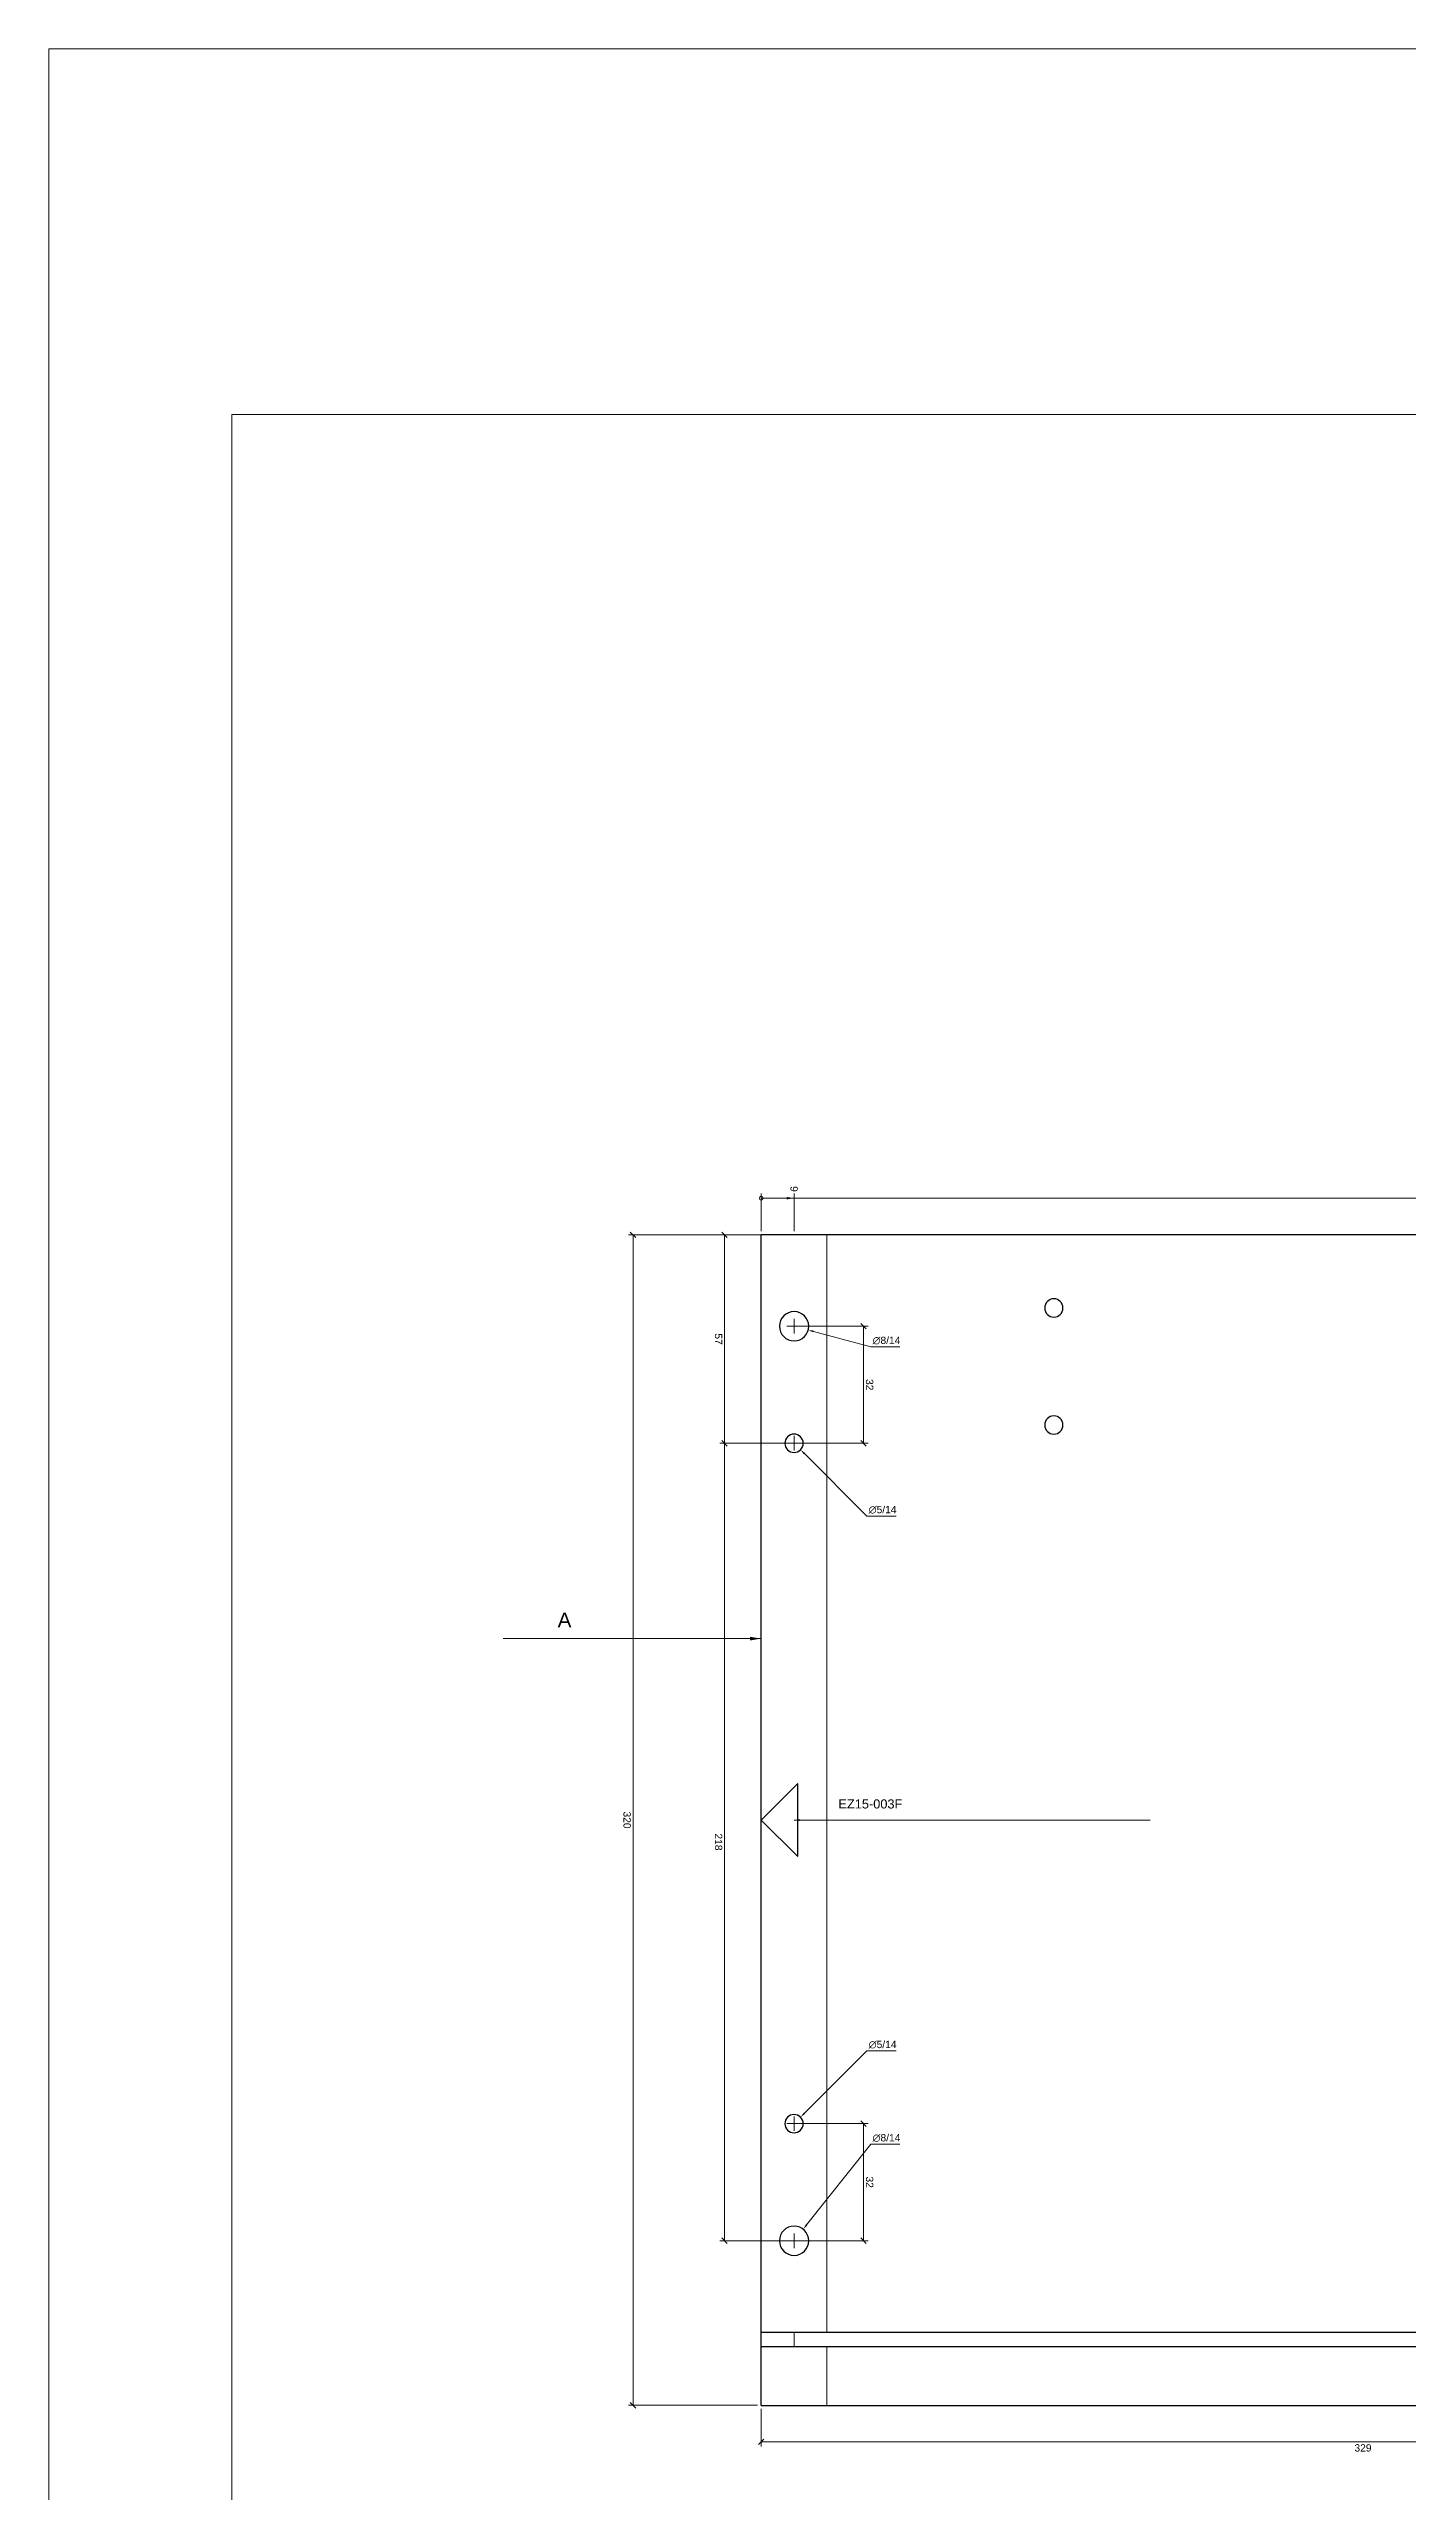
# Paper-space layout 'Left cabinet side2' of a CAD drawing. Header units: millimetres. Extents: x -4 to 1481, y -4 to 1046.
# Drawn here: x -4 to 367, y 378 to 1046 of the extents above; entities that cross this region are included whole.
import ezdxf

# ---------------------------------------------------------------- set-up
doc = ezdxf.new("R2010")
doc.units = ezdxf.units.MM
doc.layers.get('0').update_dxf_attribs({"true_color": 0xc2c2ced6})
for name, color, linetype, true_color in [('New project_cabinet-001_Left cabinet side_Machining group1_View from above', 1, 'Continuous', 0xc2ff0000), ('New project_cabinet-001_Left cabinet side_Machining group_View from above', 1, 'Continuous', 0xc2ff0000), ('New project_cabinet-001_Left cabinet side_View from above', 1, 'Continuous', 0xc2ff0000)]:
    doc.layers.add(name, color=color, linetype=linetype, true_color=true_color)
doc.layers.add('TitleBlock', color=7, linetype='Continuous')
doc.styles.add('Beschriftung', font='arial.ttf')
doc.styles.add('Blum_Dimension', font='arial.ttf', dxfattribs={"height": 2})
doc.styles.add('Blum_ViewInfo', font='arial.ttf', dxfattribs={"height": 4})
doc.dimstyles.new('Blum_Chain', dxfattribs={"dimtxt": 2, "dimasz": 2, "dimexe": 1.25, "dimexo": 1, "dimtad": 0, "dimjust": 4, "dimtih": 1, "dimtoh": 1, "dimtxsty": 'Blum_Dimension', "dimblk1": 'DOTSMALL', "dimsah": 1, "dimcen": 2, "dimadec": 0, "dimazin": 2, "dimtfac": 1, "dimtix": 1, "dimtmove": 0, "dimatfit": 3, "dimldrblk": 'OBLIQUE', "dimfxl": 1, "dimlwd": 5, "dimlwe": 5, "dimarcsym": 0})
doc.dimstyles.new('Blum_Default', dxfattribs={"dimtxt": 2, "dimasz": 1.5, "dimexe": 1.25, "dimexo": 1, "dimtad": 1, "dimtxsty": 'Blum_Dimension', "dimblk": 'OBLIQUE', "dimcen": 2, "dimadec": 0, "dimazin": 2, "dimtfac": 1, "dimtix": 1, "dimtmove": 0, "dimatfit": 3, "dimfxl": 1, "dimlwd": 5, "dimlwe": 5, "dimarcsym": 0})
doc.dimstyles.new('Blum_Default$4', dxfattribs={"dimtxt": 2, "dimasz": 1.5, "dimexe": 1.25, "dimexo": 1, "dimtad": 1, "dimtih": 1, "dimtoh": 1, "dimtxsty": 'Blum_Dimension', "dimblk1": 'OBLIQUE', "dimsah": 1, "dimcen": 2, "dimadec": 0, "dimazin": 2, "dimtfac": 1, "dimtofl": 0, "dimtmove": 0, "dimatfit": 3, "dimfxl": 1, "dimlwd": 5, "dimlwe": 5, "dimarcsym": 0})
doc.dimstyles.new('Blum_ViewInfo', dxfattribs={"dimtxt": 4, "dimasz": 3, "dimexe": 1.25, "dimexo": 1, "dimtad": 1, "dimtxsty": 'Blum_ViewInfo', "dimblk": 'OBLIQUE', "dimcen": 0.09, "dimadec": 0, "dimazin": 2, "dimtfac": 1, "dimtofl": 0, "dimtmove": 0, "dimatfit": 2, "dimfxl": 1, "dimlwd": 20, "dimlwe": 20, "dimarcsym": 0})

# ---------------------------------------------------------------- blocks, each defined once
blk = doc.blocks.new('TitleBlock_Left cabinet side2')
at = {"layer": 'TitleBlock', "lineweight": 0}
for points in [[(-0.79, -0.79, 0), (-0.79, 209.21, 0), (296.21, 209.21, 0), (296.21, -0.79, 0)], [(9.21, 9.21, 0), (9.21, 189.21, 0), (286.21, 189.21, 0), (286.21, 9.21, 0)]]:
    blk.add_polyline3d(points, close=True, dxfattribs=at)
blk = doc.blocks.new('Blum_Trinagle_Outline')
blk.add_lwpolyline([(0, 0), (2, 2), (-2, 2)], close=True)
blk = doc.blocks.new('_DotSmall')
at = {"color": 0, "linetype": 'ByBlock', "const_width": 0.5}
blk.add_lwpolyline([(-0.0625, 0, 1), (0.0625, 0, 1)], format="xyb", close=True, dxfattribs=at)
blk = doc.blocks.new('*D211')
at = {"layer": 'Defpoints', "color": 0, "lineweight": 0}
for p in [(199.71, 731.83), (190.71, 721.83), (199.71, 721.83)]:
    blk.add_point(p, dxfattribs=at)
at = {"layer": 'New project_cabinet-001_Left cabinet side_View from above', "color": 0, "lineweight": 5}
for p, q in [((190.71, 722.83), (190.71, 733.08)), ((190.71, 731.83), (197.71, 731.83)), ((199.71, 722.83), (199.71, 733.08))]:
    blk.add_line(p, q, dxfattribs=at)
at = {"layer": 'New project_cabinet-001_Left cabinet side_View from above', "color": 0, "lineweight": 0}
blk.add_solid([(197.71, 731.49), (197.71, 732.16), (199.71, 731.83)], dxfattribs=at)
at = {"layer": 'New project_cabinet-001_Left cabinet side_View from above', "color": 0, "lineweight": 5, "xscale": 2, "yscale": 2, "zscale": 2, "rotation": 180}
blk.add_blockref('_DotSmall', (190.71, 731.83), dxfattribs=at)
at = {"layer": 'New project_cabinet-001_Left cabinet side_View from above', "color": 0, "lineweight": 0, "insert": (199.71, 734.36), "char_height": 2, "attachment_point": 5, "rotation": 270, "style": 'Blum_Dimension'}
blk.add_mtext('9', dxfattribs=at)
blk = doc.blocks.new('_Oblique')
at = {"color": 0, "linetype": 'ByBlock', "lineweight": -2}
blk.add_line((-0.5, -0.5), (0.5, 0.5), dxfattribs=at)
blk = doc.blocks.new('*D214')
at = {"layer": 'Defpoints', "color": 0, "lineweight": 0}
for p in [(1181.71, 731.83), (190.71, 721.83), (1181.71, 721.83)]:
    blk.add_point(p, dxfattribs=at)
at = {"layer": 'New project_cabinet-001_Left cabinet side_View from above', "color": 0, "lineweight": 5}
for p, q in [((190.71, 722.83), (190.71, 733.08)), ((190.71, 731.83), (1179.71, 731.83)), ((1181.71, 722.83), (1181.71, 733.08))]:
    blk.add_line(p, q, dxfattribs=at)
at = {"layer": 'New project_cabinet-001_Left cabinet side_View from above', "color": 0, "lineweight": 0}
blk.add_solid([(1179.71, 731.49), (1179.71, 732.16), (1181.71, 731.83)], dxfattribs=at)
at = {"layer": 'New project_cabinet-001_Left cabinet side_View from above', "color": 0, "lineweight": 5, "xscale": 2, "yscale": 2, "zscale": 2, "rotation": 180}
blk.add_blockref('_DotSmall', (190.71, 731.83), dxfattribs=at)
at = {"layer": 'New project_cabinet-001_Left cabinet side_View from above', "color": 0, "lineweight": 0, "insert": (1181.71, 735.72), "char_height": 2, "attachment_point": 5, "rotation": 270, "style": 'Blum_Dimension'}
blk.add_mtext('991', dxfattribs=at)
blk = doc.blocks.new('*D217')
at = {"layer": 'Defpoints', "color": 0, "lineweight": 0}
for p in [(1190.71, 731.83), (190.71, 721.83), (1190.71, 721.83)]:
    blk.add_point(p, dxfattribs=at)
at = {"layer": 'New project_cabinet-001_Left cabinet side_View from above', "color": 0, "lineweight": 5}
for p, q in [((190.71, 722.83), (190.71, 733.08)), ((190.71, 731.83), (1188.71, 731.83)), ((1190.71, 722.83), (1190.71, 733.08))]:
    blk.add_line(p, q, dxfattribs=at)
at = {"layer": 'New project_cabinet-001_Left cabinet side_View from above', "color": 0, "lineweight": 0}
blk.add_solid([(1188.71, 731.49), (1188.71, 732.16), (1190.71, 731.83)], dxfattribs=at)
at = {"layer": 'New project_cabinet-001_Left cabinet side_View from above', "color": 0, "lineweight": 5, "xscale": 2, "yscale": 2, "zscale": 2, "rotation": 180}
blk.add_blockref('_DotSmall', (190.71, 731.83), dxfattribs=at)
at = {"layer": 'New project_cabinet-001_Left cabinet side_View from above', "color": 0, "lineweight": 0, "insert": (1190.71, 781.83), "char_height": 2, "attachment_point": 5, "rotation": 270, "style": 'Blum_Dimension'}
blk.add_mtext('1000', dxfattribs=at)
blk = doc.blocks.new('*D220')
at = {"layer": 'Defpoints', "color": 0, "lineweight": 0}
for p in [(180.71, 664.83), (199.71, 664.83), (199.71, 446.83)]:
    blk.add_point(p, dxfattribs=at)
at = {"layer": 'New project_cabinet-001_Left cabinet side_View from above', "color": 0, "lineweight": 5}
for p, q in [((198.71, 664.83), (179.46, 664.83)), ((180.71, 446.83), (180.71, 664.83)), ((198.71, 446.83), (179.46, 446.83))]:
    blk.add_line(p, q, dxfattribs=at)
at = {"layer": 'New project_cabinet-001_Left cabinet side_View from above', "color": 0, "lineweight": 5, "xscale": 1.5, "yscale": 1.5, "zscale": 1.5}
for p, rotation in [((180.71, 664.83), 90), ((180.71, 446.83), 270)]:
    blk.add_blockref('_Oblique', p, dxfattribs=dict(at, rotation=rotation))
at = {"layer": 'New project_cabinet-001_Left cabinet side_View from above', "color": 0, "lineweight": 0, "insert": (179.07, 555.83), "char_height": 2, "attachment_point": 5, "rotation": 270, "style": 'Blum_Dimension'}
blk.add_mtext('218', dxfattribs=at)
blk = doc.blocks.new('*D223')
at = {"layer": 'Defpoints', "color": 0, "lineweight": 0}
for p in [(180.71, 721.83), (199.71, 721.83), (199.71, 664.83)]:
    blk.add_point(p, dxfattribs=at)
at = {"layer": 'New project_cabinet-001_Left cabinet side_View from above', "color": 0, "lineweight": 5}
for p, q in [((198.71, 721.83), (179.46, 721.83)), ((180.71, 664.83), (180.71, 721.83)), ((198.71, 664.83), (179.46, 664.83))]:
    blk.add_line(p, q, dxfattribs=at)
at = {"layer": 'New project_cabinet-001_Left cabinet side_View from above', "color": 0, "lineweight": 5, "xscale": 1.5, "yscale": 1.5, "zscale": 1.5}
for p, rotation in [((180.71, 721.83), 90), ((180.71, 664.83), 270)]:
    blk.add_blockref('_Oblique', p, dxfattribs=dict(at, rotation=rotation))
at = {"layer": 'New project_cabinet-001_Left cabinet side_View from above', "color": 0, "lineweight": 0, "insert": (179.07, 693.33), "char_height": 2, "attachment_point": 5, "rotation": 270, "style": 'Blum_Dimension'}
blk.add_mtext('57', dxfattribs=at)
blk = doc.blocks.new('*D226')
at = {"layer": 'Defpoints', "color": 0, "lineweight": 0}
for p in [(199.71, 478.83), (218.71, 478.83), (199.71, 446.83)]:
    blk.add_point(p, dxfattribs=at)
at = {"layer": 'New project_cabinet-001_Left cabinet side_View from above', "color": 0, "lineweight": 5}
for p, q in [((200.71, 478.83), (219.96, 478.83)), ((218.71, 446.83), (218.71, 478.83)), ((200.71, 446.83), (219.96, 446.83))]:
    blk.add_line(p, q, dxfattribs=at)
at = {"layer": 'New project_cabinet-001_Left cabinet side_View from above', "color": 0, "lineweight": 5, "xscale": 1.5, "yscale": 1.5, "zscale": 1.5}
for p, rotation in [((218.71, 478.83), 90), ((218.71, 446.83), 270)]:
    blk.add_blockref('_Oblique', p, dxfattribs=dict(at, rotation=rotation))
at = {"layer": 'New project_cabinet-001_Left cabinet side_View from above', "color": 0, "lineweight": 0, "insert": (220.36, 462.83), "char_height": 2, "attachment_point": 5, "rotation": 270, "style": 'Blum_Dimension'}
blk.add_mtext('32', dxfattribs=at)
blk = doc.blocks.new('*D229')
at = {"layer": 'Defpoints', "color": 0, "lineweight": 0}
for p in [(199.71, 696.83), (218.71, 696.83), (199.71, 664.83)]:
    blk.add_point(p, dxfattribs=at)
at = {"layer": 'New project_cabinet-001_Left cabinet side_View from above', "color": 0, "lineweight": 5}
for p, q in [((200.71, 696.83), (219.96, 696.83)), ((218.71, 664.83), (218.71, 696.83)), ((200.71, 664.83), (219.96, 664.83))]:
    blk.add_line(p, q, dxfattribs=at)
at = {"layer": 'New project_cabinet-001_Left cabinet side_View from above', "color": 0, "lineweight": 5, "xscale": 1.5, "yscale": 1.5, "zscale": 1.5}
for p, rotation in [((218.71, 696.83), 90), ((218.71, 664.83), 270)]:
    blk.add_blockref('_Oblique', p, dxfattribs=dict(at, rotation=rotation))
at = {"layer": 'New project_cabinet-001_Left cabinet side_View from above', "color": 0, "lineweight": 0, "insert": (220.36, 680.83), "char_height": 2, "attachment_point": 5, "rotation": 270, "style": 'Blum_Dimension'}
blk.add_mtext('32', dxfattribs=at)
blk = doc.blocks.new('*D253')
at = {"layer": 'Defpoints', "color": 0, "lineweight": 0}
for p in [(190.71, 401.83), (519.71, 401.83), (519.71, 391.83)]:
    blk.add_point(p, dxfattribs=at)
at = {"layer": 'New project_cabinet-001_Left cabinet side_View from above', "color": 0, "lineweight": 5}
for p, q in [((190.71, 400.83), (190.71, 390.58)), ((519.71, 400.83), (519.71, 390.58)), ((190.71, 391.83), (519.71, 391.83))]:
    blk.add_line(p, q, dxfattribs=at)
at = {"layer": 'New project_cabinet-001_Left cabinet side_View from above', "color": 0, "lineweight": 5, "xscale": 1.5, "yscale": 1.5, "zscale": 1.5, "rotation": 180}
blk.add_blockref('_Oblique', (190.71, 391.83), dxfattribs=at)
at = {"layer": 'New project_cabinet-001_Left cabinet side_View from above', "color": 0, "lineweight": 5, "xscale": 1.5, "yscale": 1.5, "zscale": 1.5}
blk.add_blockref('_Oblique', (519.71, 391.83), dxfattribs=at)
at = {"layer": 'New project_cabinet-001_Left cabinet side_View from above', "color": 0, "lineweight": 0, "insert": (355.21, 390.18), "char_height": 2, "attachment_point": 5, "style": 'Blum_Dimension'}
blk.add_mtext('329', dxfattribs=at)
blk = doc.blocks.new('*D274')
at = {"layer": 'Defpoints', "color": 0, "lineweight": 0}
for p in [(195.85, 697.86), (203.58, 695.79)]:
    blk.add_point(p, dxfattribs=at)
at = {"layer": 'New project_cabinet-001_Left cabinet side_Machining group_View from above', "color": 0, "lineweight": 5}
for p, q in [((197.71, 696.83), (201.71, 696.83)), ((199.71, 694.83), (199.71, 698.83)), ((220.66, 691.2), (205.03, 695.4)), ((228.65, 691.2), (220.66, 691.2))]:
    blk.add_line(p, q, dxfattribs=at)
at = {"layer": 'New project_cabinet-001_Left cabinet side_Machining group_View from above', "color": 0, "lineweight": 0}
blk.add_solid([(205.09, 695.64), (204.96, 695.16), (203.58, 695.79)], dxfattribs=at)
at = {"layer": 'New project_cabinet-001_Left cabinet side_Machining group_View from above', "color": 0, "lineweight": 0, "insert": (224.97, 692.9), "char_height": 2, "attachment_point": 5, "style": 'Blum_Dimension'}
blk.add_mtext('∅8/14', dxfattribs=at)
blk = doc.blocks.new('*D277')
at = {"layer": 'Defpoints', "color": 0, "lineweight": 0}
for p in [(197.95, 666.6), (201.48, 663.06)]:
    blk.add_point(p, dxfattribs=at)
at = {"layer": 'New project_cabinet-001_Left cabinet side_Machining group_View from above', "color": 0, "lineweight": 5}
for p, q in [((197.71, 664.83), (201.71, 664.83)), ((199.71, 662.83), (199.71, 666.83)), ((219.6, 644.94), (202.54, 662)), ((227.59, 644.94), (219.6, 644.94))]:
    blk.add_line(p, q, dxfattribs=at)
at = {"layer": 'New project_cabinet-001_Left cabinet side_Machining group_View from above', "color": 0, "lineweight": 0}
blk.add_solid([(202.72, 662.18), (202.37, 661.82), (201.48, 663.06)], dxfattribs=at)
at = {"layer": 'New project_cabinet-001_Left cabinet side_Machining group_View from above', "color": 0, "lineweight": 0, "insert": (223.91, 646.64), "char_height": 2, "attachment_point": 5, "style": 'Blum_Dimension'}
blk.add_mtext('∅5/14', dxfattribs=at)
blk = doc.blocks.new('*D280')
at = {"layer": 'Defpoints', "color": 0, "lineweight": 0}
for p in [(202.2, 449.96), (197.23, 443.7)]:
    blk.add_point(p, dxfattribs=at)
at = {"layer": 'New project_cabinet-001_Left cabinet side_Machining group1_View from above', "color": 0, "lineweight": 5}
for p, q in [((220.66, 473.2), (203.13, 451.13)), ((228.65, 473.2), (220.66, 473.2)), ((199.71, 444.83), (199.71, 448.83)), ((197.71, 446.83), (201.71, 446.83))]:
    blk.add_line(p, q, dxfattribs=at)
at = {"layer": 'New project_cabinet-001_Left cabinet side_Machining group1_View from above', "color": 0, "lineweight": 0}
blk.add_solid([(202.94, 451.29), (203.33, 450.98), (202.2, 449.96)], dxfattribs=at)
at = {"layer": 'New project_cabinet-001_Left cabinet side_Machining group1_View from above', "color": 0, "lineweight": 0, "insert": (224.97, 474.9), "char_height": 2, "attachment_point": 5, "style": 'Blum_Dimension'}
blk.add_mtext('∅8/14', dxfattribs=at)
blk = doc.blocks.new('*D283')
at = {"layer": 'Defpoints', "color": 0, "lineweight": 0}
for p in [(197.95, 477.06), (201.48, 480.6)]:
    blk.add_point(p, dxfattribs=at)
at = {"layer": 'New project_cabinet-001_Left cabinet side_Machining group1_View from above', "color": 0, "lineweight": 5}
for p, q in [((219.6, 498.72), (202.54, 481.66)), ((227.59, 498.72), (219.6, 498.72)), ((199.71, 476.83), (199.71, 480.83)), ((197.71, 478.83), (201.71, 478.83))]:
    blk.add_line(p, q, dxfattribs=at)
at = {"layer": 'New project_cabinet-001_Left cabinet side_Machining group1_View from above', "color": 0, "lineweight": 0}
blk.add_solid([(202.37, 481.83), (202.72, 481.48), (201.48, 480.6)], dxfattribs=at)
at = {"layer": 'New project_cabinet-001_Left cabinet side_Machining group1_View from above', "color": 0, "lineweight": 0, "insert": (223.91, 500.42), "char_height": 2, "attachment_point": 5, "style": 'Blum_Dimension'}
blk.add_mtext('∅5/14', dxfattribs=at)
blk = doc.blocks.new('*D286')
at = {"layer": 'Defpoints', "color": 0, "lineweight": 0}
for p in [(155.71, 721.83), (190.71, 721.83), (190.71, 401.83)]:
    blk.add_point(p, dxfattribs=at)
at = {"layer": 'New project_cabinet-001_Left cabinet side_View from above', "color": 0, "lineweight": 5}
for p, q in [((189.71, 721.83), (154.46, 721.83)), ((155.71, 401.83), (155.71, 721.83)), ((189.71, 401.83), (154.46, 401.83))]:
    blk.add_line(p, q, dxfattribs=at)
at = {"layer": 'New project_cabinet-001_Left cabinet side_View from above', "color": 0, "lineweight": 5, "xscale": 1.5, "yscale": 1.5, "zscale": 1.5}
for p, rotation in [((155.71, 721.83), 90), ((155.71, 401.83), 270)]:
    blk.add_blockref('_Oblique', p, dxfattribs=dict(at, rotation=rotation))
at = {"layer": 'New project_cabinet-001_Left cabinet side_View from above', "color": 0, "lineweight": 0, "insert": (154.07, 561.83), "char_height": 2, "attachment_point": 5, "rotation": 270, "style": 'Blum_Dimension'}
blk.add_mtext('320', dxfattribs=at)

psp = doc.layouts.new('Left cabinet side2')

# ---------------------------------------------------------------- linework, layer by layer
at = {"linetype": 'Continuous', "lineweight": 30}
for p, q in [((190.714, 421.828), (190.714, 721.828)), ((1190.714, 721.828), (190.714, 721.828)), ((190.714, 421.828), (1190.714, 421.828)), ((190.714, 417.828), (190.714, 421.828)), ((1190.714, 417.828), (190.714, 417.828)), ((190.714, 401.828), (190.714, 417.828)), ((190.714, 401.828), (1190.714, 401.828))]:
    psp.add_line(p, q, dxfattribs=at)
at = {"linetype": 'Continuous', "lineweight": 5}
for p, q in [((190.714, 721.828), (190.714, 401.828)), ((208.714, 721.828), (190.714, 721.828)), ((208.714, 421.828), (208.714, 721.828)), ((199.714, 417.828), (199.714, 421.828)), ((208.714, 421.828), (199.714, 421.828)), ((208.714, 417.828), (199.714, 417.828)), ((208.714, 401.828), (208.714, 417.828)), ((208.714, 401.828), (190.714, 401.828))]:
    psp.add_line(p, q, dxfattribs=at)
at = {"linetype": 'Continuous', "lineweight": 30, "extrusion": (0, 0, -1)}
for centre, radius in [((-270.714, 701.828), 2.5), ((-199.714, 696.828), 4), ((-270.714, 669.828), 2.5), ((-199.714, 664.828), 2.5), ((-199.714, 478.828), 2.5), ((-199.714, 446.828), 4)]:
    psp.add_circle(centre, radius, dxfattribs=at)

# ---------------------------------------------------------------- block references
at = {"lineweight": 0, "xscale": 5, "yscale": 5, "zscale": 5}
psp.add_blockref('TitleBlock_Left cabinet side2', (0, 0), dxfattribs=at)
at = {"layer": 'New project_cabinet-001_Left cabinet side_View from above', "lineweight": 0, "xscale": 5, "yscale": 5, "zscale": 5, "rotation": 270}
psp.add_blockref('Blum_Trinagle_Outline', (190.714, 561.828), dxfattribs=at)

# ---------------------------------------------------------------- texts
at = {"lineweight": 0}
for s, insert, char_height, attachment_point, style in [('A', (138.839, 614.553), 4, 9, 'Blum_ViewInfo'), ('EZ15-003F', (211.839, 564.953), 2.5, 7, 'Beschriftung')]:
    psp.add_mtext(s, dxfattribs=dict(at, insert=insert, char_height=char_height, attachment_point=attachment_point, style=style))

# ---------------------------------------------------------------- dimensions: what is measured, and where the dimension line sits
at = {"layer": 'New project_cabinet-001_Left cabinet side_Machining group1_View from above', "lineweight": 0}
for p1, p2, picture, middle in [((197.946, 477.06), (201.482, 480.595), '*D283', (223.908, 498.715)), ((197.226, 443.695), (202.202, 449.96), '*D280', (224.968, 473.203))]:
    dim = psp.add_diameter_dim_2p(p1=p1, p2=p2, dimstyle='Blum_Default$4', override={"dimscale": 0, "dimpost": '/14'}, dxfattribs=at)
    dim.commit()
    dim.dimension.update_dxf_attribs({"geometry": picture, "text_midpoint": middle, "dimtype": 163})
at = {"layer": 'New project_cabinet-001_Left cabinet side_Machining group_View from above', "lineweight": 0}
for p1, p2, picture, middle in [((195.851, 697.865), (203.577, 695.79), '*D274', (224.968, 691.203)), ((197.946, 666.595), (201.482, 663.06), '*D277', (223.908, 644.94))]:
    dim = psp.add_diameter_dim_2p(p1=p1, p2=p2, dimstyle='Blum_Default$4', override={"dimscale": 0, "dimpost": '/14'}, dxfattribs=at)
    dim.commit()
    dim.dimension.update_dxf_attribs({"geometry": picture, "text_midpoint": middle, "dimtype": 163})
at = {"layer": 'New project_cabinet-001_Left cabinet side_View from above', "lineweight": 0}
dim = psp.add_linear_dim(base=(1190.714, 731.828), p1=(190.714, 721.828), p2=(1190.714, 721.828), dimstyle='Blum_Chain', override={"dimscale": 0, "dimtmove": 2}, dxfattribs=at)
dim.commit()
dim.dimension.update_dxf_attribs({"geometry": '*D217', "text_midpoint": (1190.714, 781.828), "dimtype": 160, "text_rotation": 90})
for base, p1, p2, dimstyle, override, picture, middle in [((1181.714, 731.828), (190.714, 721.828), (1181.714, 721.828), 'Blum_Chain', {"dimscale": 0}, '*D214', (1181.714, 735.719)), ((199.714, 731.828), (190.714, 721.828), (199.714, 721.828), 'Blum_Chain', {"dimscale": 0}, '*D211', (199.714, 734.36)), ((519.714, 391.828), (190.714, 401.828), (519.714, 401.828), 'Blum_Default', {"dimscale": 0, "dimtad": 4}, '*D253', (355.214, 390.181))]:
    dim = psp.add_linear_dim(base=base, p1=p1, p2=p2, dimstyle=dimstyle, override=override, dxfattribs=at)
    dim.commit()
    dim.dimension.update_dxf_attribs({"geometry": picture, "text_midpoint": middle})
for base, p1, p2, override, picture, middle in [((155.714, 721.828), (190.714, 401.828), (190.714, 721.828), {"dimscale": 0, "dimtad": 4}, '*D286', (154.067, 561.828)), ((180.714, 721.828), (199.714, 664.828), (199.714, 721.828), {"dimscale": 0, "dimtad": 4}, '*D223', (179.072, 693.328)), ((218.714, 696.828), (199.714, 664.828), (199.714, 696.828), {"dimscale": 0}, '*D229', (220.361, 680.828)), ((180.714, 664.828), (199.714, 446.828), (199.714, 664.828), {"dimscale": 0, "dimtad": 4}, '*D220', (179.068, 555.828)), ((218.714, 478.828), (199.714, 446.828), (199.714, 478.828), {"dimscale": 0}, '*D226', (220.361, 462.828))]:
    dim = psp.add_linear_dim(base=base, p1=p1, p2=p2, angle=90, dimstyle='Blum_Default', override=override, dxfattribs=at)
    dim.commit()
    dim.dimension.update_dxf_attribs({"geometry": picture, "text_midpoint": middle})

# ---------------------------------------------------------------- leaders
at = {"lineweight": 0}
for points, dimstyle in [([(190.714, 611.428), (120.162, 611.428)], 'Blum_ViewInfo'), ([(199.714, 561.828), (297.011, 561.828)], 'Blum_Default')]:
    psp.add_leader(points, dimstyle=dimstyle, override={"dimscale": 0}, dxfattribs=at)

doc.saveas('drawing.dxf')
